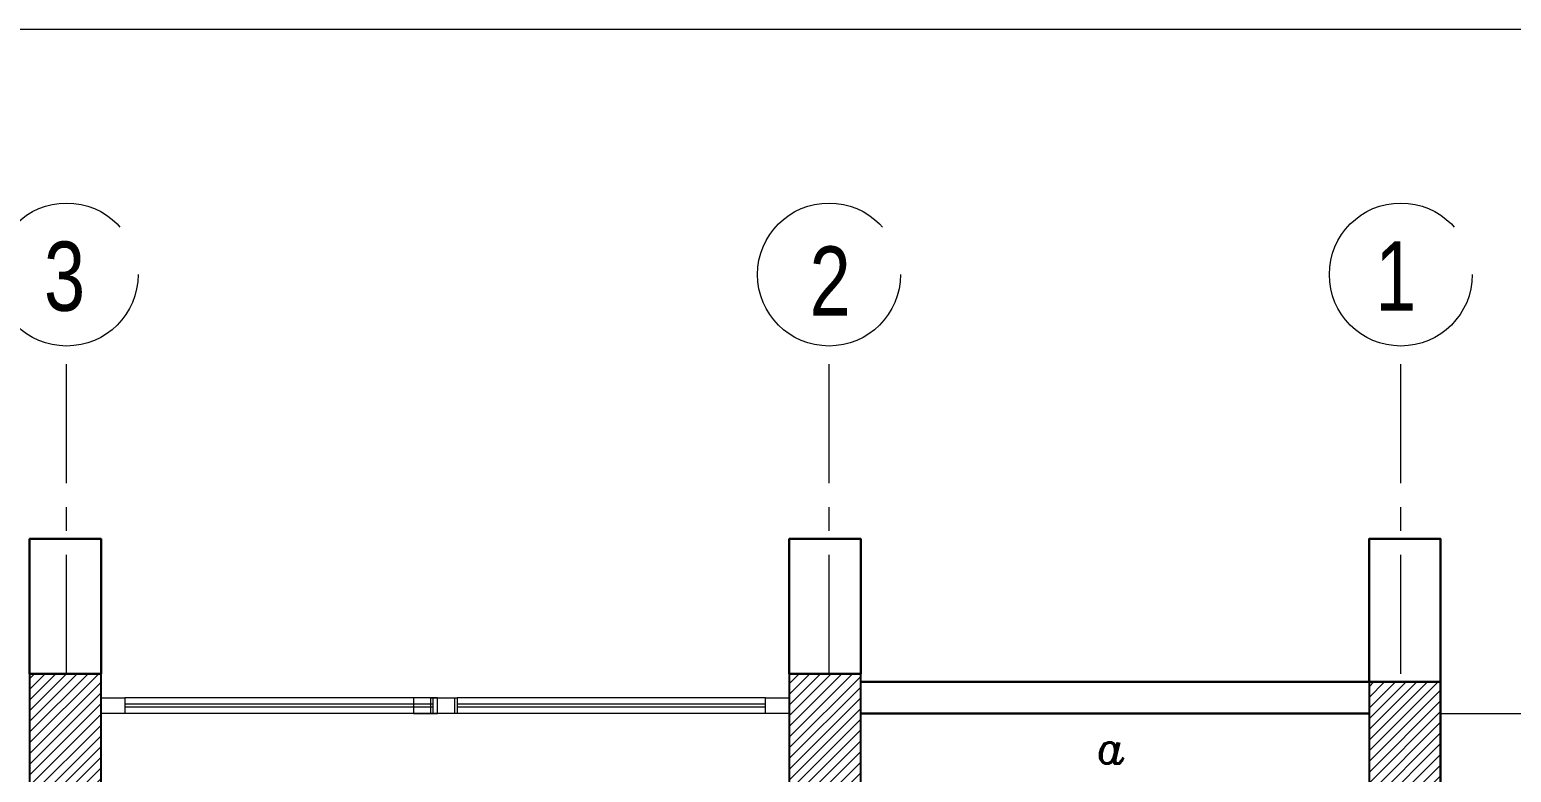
# Model space of a CAD drawing. Extents: x 990 to 1091, y 469 to 823.
# Drawn here: x 1049.6 to 1058.93, y 596.41 to 601.08 of the extents above; entities that cross this region are included whole.
import ezdxf

# ---------------------------------------------------------------- set-up
doc = ezdxf.new("R2010")
doc.units = 0
doc.header["$MEASUREMENT"] = 0
doc.linetypes.add('CENTERX2', pattern=[4, 2.5, -0.5, 0.5, -0.5])
for name, color, linetype, lineweight in [('axis', 252, 'CENTERX2', 5), ('Column', 252, 'CONTINUOUS', 25), ('elev', 252, 'CONTINUOUS', 9), ('hatch', 252, 'CONTINUOUS', 9), ('txt in circle', 252, 'CONTINUOUS', 13), ('UG-BORDER', 20, 'CONTINUOUS', 80), ('Wall', 252, 'CONTINUOUS', 30), ('WINDOW', 252, 'CONTINUOUS', 5)]:
    doc.layers.add(name, color=color, linetype=linetype, lineweight=lineweight)
doc.layers.add('TEXT-ELC', color=3, linetype='CONTINUOUS')
doc.styles.add('ROMANS', font='italic8.shx')
doc.styles.add('SOSA2', font='SOSA.shx', dxfattribs={"width": 0.8})

# ---------------------------------------------------------------- blocks, each defined once
blk = doc.blocks.new('A$C11ED6BD5')
at = {"layer": 'axis', "color": 0, "ltscale": 0.3}
for p, q in [((-8.65, 22.2), (-8.65, 24.2638)), ((-3.85, 22.2), (-3.85, 24.2638)), ((-0.25, 22.2), (-0.25, 24.2638)), ((0, 21.95), (3.2217, 21.95))]:
    blk.add_line(p, q, dxfattribs=at)
at = {"layer": 'axis', "color": 0}
for centre in [(-8.65, 24.7138), (-3.85, 24.7138), (-0.25, 24.7138)]:
    blk.add_circle(centre, 0.45, dxfattribs=at)
at = {"layer": 'txt in circle', "color": 0, "ltscale": 0.01, "char_height": 0.4355, "attachment_point": 5, "style": 'SOSA2'}
for s, insert in [('3', (-8.6629, 24.7001)), ('1', (-0.2815, 24.7039)), ('2', (-3.8426, 24.6727))]:
    blk.add_mtext(s, dxfattribs=dict(at, insert=insert))

msp = doc.modelspace()

# ---------------------------------------------------------------- hatches: boundary and pattern name
at = {"layer": 'hatch'}
h = msp.add_hatch(dxfattribs=at)
h.set_pattern_fill('ANSI31', color=256, scale=0.015, style=0)
h.set_pattern_definition([(45, (1241.80624, 258.604555), (-0.0336759605, 0.0336759605), [])])
h.paths.add_polyline_path([(1049.5991, 595.9267), (1050.0491, 595.9267), (1050.0491, 597.0267), (1049.5991, 597.0267)])
h = msp.add_hatch(dxfattribs=at)
h.set_pattern_fill('ANSI31', color=256, scale=0.015, style=0)
h.set_pattern_definition([(45, (1236.98894, 258.604587), (-0.0336759605, 0.0336759605), [])])
h.paths.add_polyline_path([(1054.3818, 595.9267), (1054.8318, 595.9267), (1054.8318, 597.0267), (1054.3818, 597.0267)])
h = msp.add_hatch(dxfattribs=at)
h.set_pattern_fill('ANSI31', color=256, scale=0.015, style=0)
h.set_pattern_definition([(45, (1250.23893, 258.554555), (-0.0336759605, 0.0336759605), [])])
h.paths.add_polyline_path([(1058.0318, 596.1767), (1058.4818, 596.1767), (1058.4818, 596.9767), (1058.0318, 596.9767)])

# ---------------------------------------------------------------- linework, layer by layer
at = {"layer": 'Column'}
for points in [[(1049.5991, 595.9267), (1050.0491, 595.9267), (1050.0491, 597.0267), (1049.5991, 597.0267)], [(1054.3818, 595.9267), (1054.8318, 595.9267), (1054.8318, 597.0267), (1054.3818, 597.0267)], [(1058.0318, 596.1767), (1058.4818, 596.1767), (1058.4818, 596.9767), (1058.0318, 596.9767)]]:
    msp.add_lwpolyline(points, close=True, dxfattribs=at)
at = {"layer": 'elev'}
msp.add_line((1054.3818, 596.7767), (1053.0365, 596.7767), dxfattribs=at)
at = {"layer": 'elev', "linetype": 'Continuous'}
for points in [[(1050.0491, 596.8767), (1050.1991, 596.8767), (1050.1991, 596.7767), (1050.0491, 596.7767)], [(1050.0491, 596.8767), (1050.1991, 596.8767), (1050.1991, 596.7767), (1050.0491, 596.7767)], [(1050.0491, 596.8767), (1050.1991, 596.8767), (1050.1991, 596.7767), (1050.0491, 596.7767)], [(1050.0491, 596.8767), (1050.1991, 596.8767), (1050.1991, 596.7767), (1050.0491, 596.7767)], [(1050.0491, 596.8767), (1050.1991, 596.8767), (1050.1991, 596.7767), (1050.0491, 596.7767)], [(1052.0168, 596.7767), (1052.1668, 596.7767), (1052.1668, 596.8767), (1052.0168, 596.8767)], [(1052.2741, 596.7767), (1052.1241, 596.7767), (1052.1241, 596.8767), (1052.2741, 596.8767)], [(1052.1404, 596.8767), (1052.2904, 596.8767), (1052.2904, 596.7767), (1052.1404, 596.7767)], [(1052.1404, 596.8767), (1052.2904, 596.8767), (1052.2904, 596.7767), (1052.1404, 596.7767)], [(1052.1404, 596.8767), (1052.2904, 596.8767), (1052.2904, 596.7767), (1052.1404, 596.7767)], [(1052.1404, 596.8767), (1052.2904, 596.8767), (1052.2904, 596.7767), (1052.1404, 596.7767)], [(1052.1404, 596.8767), (1052.2904, 596.8767), (1052.2904, 596.7767), (1052.1404, 596.7767)], [(1054.2318, 596.8767), (1054.3818, 596.8767), (1054.3818, 596.7767), (1054.2318, 596.7767)], [(1054.2318, 596.8767), (1054.3818, 596.8767), (1054.3818, 596.7767), (1054.2318, 596.7767)], [(1054.2318, 596.8767), (1054.3818, 596.8767), (1054.3818, 596.7767), (1054.2318, 596.7767)], [(1054.2318, 596.8767), (1054.3818, 596.8767), (1054.3818, 596.7767), (1054.2318, 596.7767)], [(1054.2318, 596.8767), (1054.3818, 596.8767), (1054.3818, 596.7767), (1054.2318, 596.7767)]]:
    msp.add_lwpolyline(points, close=True, dxfattribs=at)
at = {"layer": 'UG-BORDER', "color": 14, "lineweight": 20}
msp.add_line((1069.3954, 601.0818), (990.3829, 601.0818), dxfattribs=at)
at = {"layer": 'Wall', "linetype": 'Continuous'}
for p, q in [((1054.8318, 596.9767), (1058.0318, 596.9767)), ((1054.8318, 596.7767), (1058.0318, 596.7767))]:
    msp.add_line(p, q, dxfattribs=at)
at = {"layer": 'Wall'}
for p in [(1058.4818, 596.9767), (1058.4818, 596.5767)]:
    msp.add_line(p, (1058.4818, 593.7767), dxfattribs=at)
at = {"layer": 'Wall', "linetype": 'Continuous'}
for points in [[(1049.5991, 597.0267), (1050.0491, 597.0267), (1050.0491, 597.8767), (1049.5991, 597.8767)], [(1054.3818, 597.0267), (1054.8318, 597.0267), (1054.8318, 597.8767), (1054.3818, 597.8767)], [(1058.0318, 596.9767), (1058.4818, 596.9767), (1058.4818, 597.8767), (1058.0318, 597.8767)]]:
    msp.add_lwpolyline(points, close=True, dxfattribs=at)
at = {"layer": 'WINDOW', "linetype": 'Continuous'}
for p, q in [((1052.1404, 596.8767), (1050.1991, 596.8767)), ((1054.2318, 596.8767), (1052.2904, 596.8767)), ((1052.1404, 596.8367), (1050.1991, 596.8367)), ((1052.1404, 596.8167), (1050.1991, 596.8167)), ((1052.1404, 596.7767), (1050.1991, 596.7767)), ((1054.2318, 596.8367), (1052.2904, 596.8367)), ((1054.2318, 596.8167), (1052.2904, 596.8167)), ((1054.2318, 596.7767), (1052.2904, 596.7767))]:
    msp.add_line(p, q, dxfattribs=at)

# ---------------------------------------------------------------- block references
at = {"layer": 'axis'}
msp.add_blockref('A$C11ED6BD5', (1058.4818, 574.8267), dxfattribs=at)

# ---------------------------------------------------------------- texts
at = {"layer": 'TEXT-ELC', "color": 0, "insert": (1056.3134, 596.6624, -2.4027), "char_height": 0.2, "width": 0.04491, "attachment_point": 1, "style": 'ROMANS'}
msp.add_mtext('a', dxfattribs=at)

doc.saveas('drawing.dxf')
